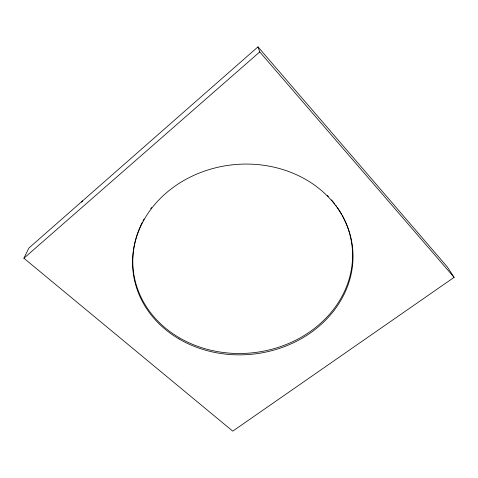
<?xml version="1.0" encoding="UTF-8"?>
<svg xmlns="http://www.w3.org/2000/svg" width="478" height="478" viewBox="0 0 478 478"><rect width="100%" height="100%" fill="white"/><g stroke="black" fill="none" stroke-linecap="round" stroke-linejoin="round"><path stroke-width="0.72" d="M23.9 258.24L28.871 248.046L257.983 46.856L447.48 267.136L454.1 277.354L232.75 431.144L23.9 258.24L259.751 51.923L257.983 46.856M259.751 51.923L454.1 277.354M342.356 215.578A110.048 94.991 -6.1 0 1 254.655 352.567A110.048 94.991 -6.1 0 1 135.352 240.834M135.525 240.147A110.048 94.991 -6.1 0 1 142.295 222.354M142.982 221.027A110.048 94.991 -6.1 0 1 144.051 219.055M150.767 208.683A110.048 94.991 -6.1 0 1 151.651 207.506M327.388 195.436A110.048 94.991 -6.1 0 1 328.434 196.518M331.463 199.864A110.048 94.991 -6.1 0 1 334.773 203.933M335.67 205.122A110.048 94.991 -6.1 0 1 336.548 206.323M337.396 207.53A110.048 94.991 -6.1 0 1 341.662 214.323M81.66 202.098A94.363 81.822 4.5 0 1 82.521 200.933M179.011 338.956A110.388 95.206 -6.1 0 0 352.549 265.374A110.388 95.206 -6.1 0 0 196.846 174.046A110.388 95.206 -6.1 0 0 179.011 338.956"/></g></svg>
